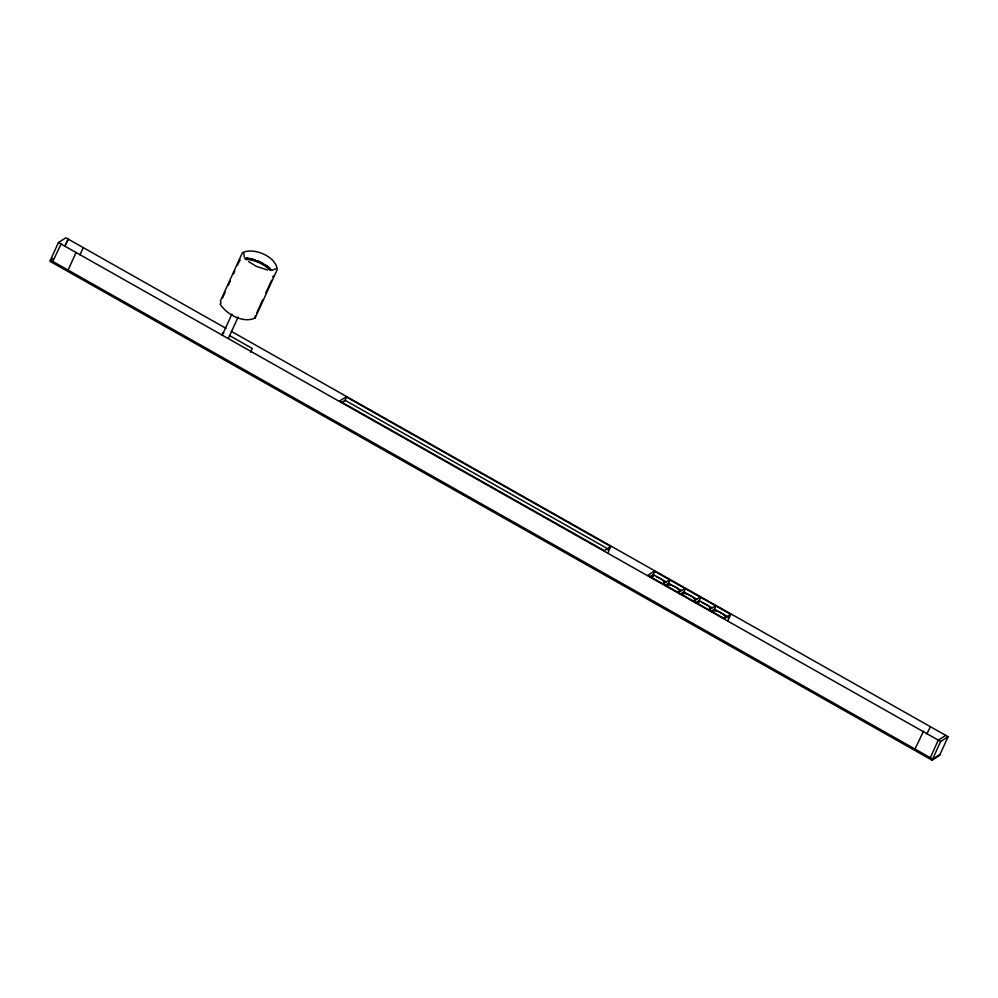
<?xml version="1.0" encoding="UTF-8"?>
<svg xmlns="http://www.w3.org/2000/svg" width="998" height="998" viewBox="0 0 998 998"><rect width="100%" height="100%" fill="white"/><g stroke="black" fill="none" stroke-linecap="round" stroke-linejoin="round"><path stroke-width="1.5" d="M243.886 253.442L244.211 256.885M226.047 328.367L65.893 237.798L58.445 242.539L49.9 261.276L932.107 760.202L939.555 755.461L948.1 736.724L231.474 331.436M52.782 261.439L61.29 243.549M64.67 246.194L68.238 239.121L65.781 244.535M68.076 270.084L76.085 252.506M79.952 254.852L83.034 248.09M220.358 301.084L242.402 252.731C253.642 247.005 276.122 256.523 277.244 269.535L255.214 317.9M222.591 297.866L225.161 292.239M228.367 285.191L230.288 280.962M233.495 273.926L234.779 271.107M237.349 265.48L239.919 259.842A18.675 6.849 24.5 0 0 239.508 260.965M222.317 335.116L231.923 314.021M228.53 338.122L238.148 317.027M256.835 312.661L262.611 299.986M265.817 292.95L271.593 280.276M250.486 352.207L252.157 348.551M344.684 401.271L346.456 397.366M608.169 550.285L609.953 546.38M607.819 553.054L610.788 546.555L346.119 396.867L339.669 400.984L604.326 550.659L610.788 546.555M652.867 575.559L654.651 571.654M668.161 584.217L669.945 580.312M683.455 592.862L685.239 588.957M698.75 601.507L700.534 597.602M714.044 610.152L715.815 606.248M728.153 618.136L729.937 614.232M727.804 620.918L730.773 614.406L654.314 571.168L647.864 575.272L724.311 618.511L730.773 614.406M915.004 749.061L923.499 731.16M926.88 733.817L930.46 726.744M930.286 757.707L938.295 740.129L945.742 735.389M932.107 760.202L940.652 741.464L948.1 736.724M275.76 268.811L272.03 270.296M255.151 318C243.35 323.601 226.521 314.507 220.047 303.966M52.919 258.532L50.436 260.104L932.643 759.041L940.091 754.301M341.553 402.568L345.121 400.298L607.258 548.538M649.748 576.856L653.316 574.586L666.153 581.846M663.146 583.93L669.608 579.813M665.03 585.514L668.61 583.231L681.447 590.492M678.44 592.575L684.89 588.458M680.324 594.159L683.904 591.889L696.729 599.137M693.735 601.22L700.184 597.116M695.618 602.804L699.199 600.534L712.023 607.794M709.029 609.865L715.479 605.761M710.913 611.45L714.481 609.179L727.317 616.44M222.379 333.008L223.689 333.145M267.539 270.021L256.286 266.304L248.714 261.676M229.353 335.49L252.12 348.364M58.445 242.539L940.652 741.464M245.995 259.592A15.831 5.801 24.5 0 1 269.697 270.109M244.56 258.47A17.964 6.587 24.5 0 1 271.456 270.396M273.514 276.047A18.675 6.849 24.5 0 1 272.591 276.92M246.319 258.033A18.675 6.849 24.5 0 1 254.577 259.754M257.584 260.865A18.675 6.849 24.5 0 1 259.58 261.726M260.565 262.187A18.675 6.849 24.5 0 1 263.422 263.684M266.079 265.306A18.675 6.849 24.5 0 1 270.458 268.736M244.747 258.557A17.715 6.487 24.5 0 1 271.269 270.321M221.007 303.143A18.675 6.849 24.5 0 1 220.895 301.808M255.313 315.767A18.675 6.849 24.5 0 1 254.902 316.89M722.14 613.57A6.924 2.532 24.5 0 1 723.974 618.199M712.385 612.186A6.924 2.532 24.5 0 1 716.739 611.225M718.31 611.687A6.924 2.532 24.5 0 1 721.442 613.134M709.054 606.747A6.924 2.532 24.5 0 1 709.441 609.242M697.14 603.204A6.924 2.532 24.5 0 1 698.276 602.368M698.787 602.293A6.924 2.532 24.5 0 1 699.361 602.281M702.23 602.78A6.924 2.532 24.5 0 1 707.507 605.374M708.093 605.836A6.924 2.532 24.5 0 1 708.617 606.297M693.81 600.771A6.924 2.532 24.5 0 1 692.3 600.996M681.859 595.257A6.924 2.532 24.5 0 1 684.079 593.635M685.414 593.773A6.924 2.532 24.5 0 1 691.564 596.268M692.213 596.729A6.924 2.532 24.5 0 1 692.799 597.178M693.323 597.652A6.924 2.532 24.5 0 1 693.76 598.101M694.109 598.551A6.924 2.532 24.5 0 1 694.383 600.347M676.27 587.622A6.924 2.532 24.5 0 1 678.104 592.263M666.514 586.238A6.924 2.532 24.5 0 1 670.868 585.277M672.44 585.751A6.924 2.532 24.5 0 1 675.559 587.186M663.171 580.811A6.924 2.532 24.5 0 1 663.57 583.294M651.257 577.268A6.924 2.532 24.5 0 1 652.405 576.42M652.904 576.345A6.924 2.532 24.5 0 1 653.49 576.333M656.347 576.844A6.924 2.532 24.5 0 1 661.637 579.426M662.223 579.888A6.924 2.532 24.5 0 1 662.734 580.349"/></g></svg>
